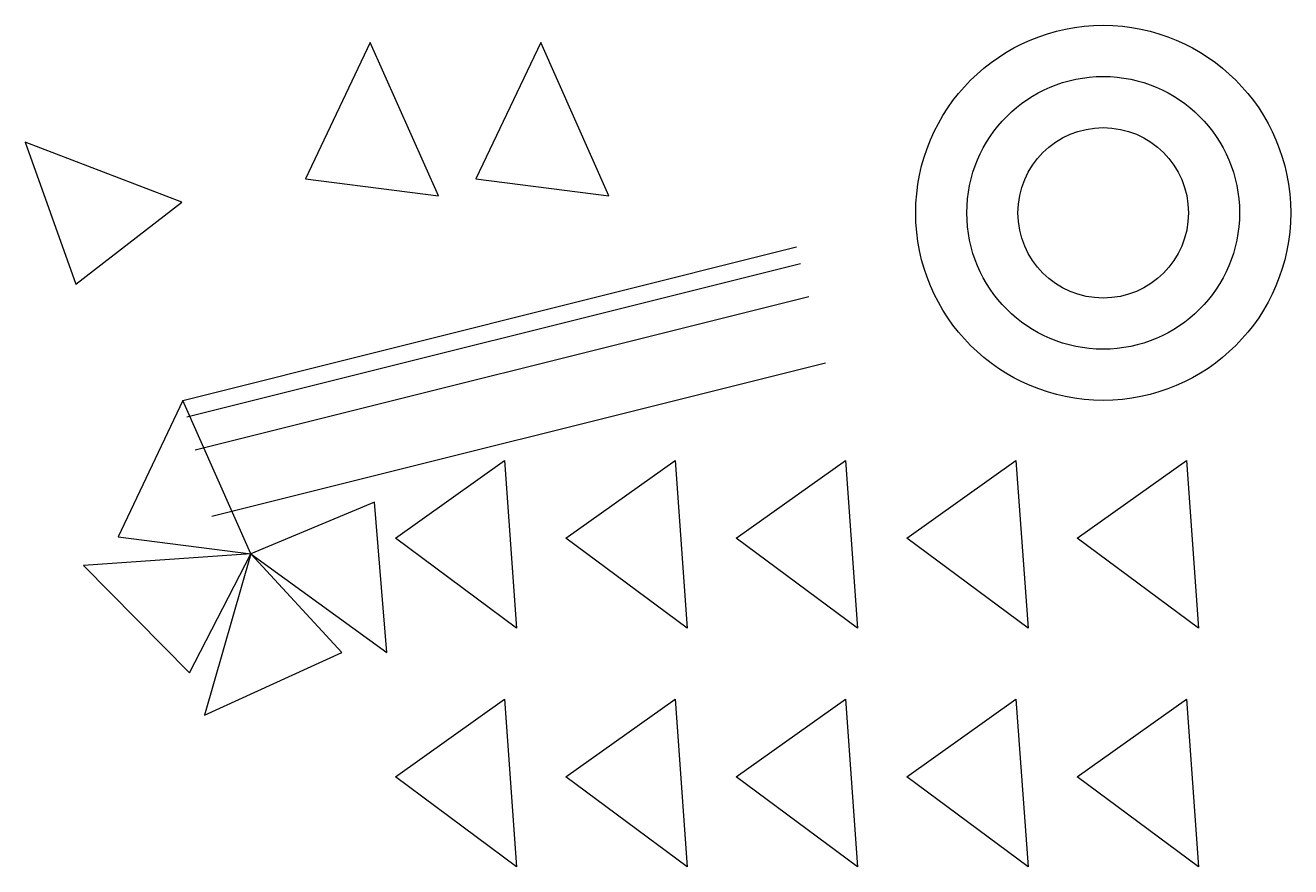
# Model space of a CAD drawing. Header units: millimetres. Extents: x 14 to 385, y 38 to 285.
import ezdxf

# ---------------------------------------------------------------- set-up
doc = ezdxf.new("R2010")
doc.units = ezdxf.units.MM

# ---------------------------------------------------------------- blocks, each defined once
blk = doc.blocks.new('*U1')
for p, q in [((-17.79, 1.79), (14.26, 24.56)), ((14.26, 24.56), (17.79, -24.56)), ((17.79, -24.56), (-17.79, 1.79))]:
    blk.add_line(p, q)
blk = doc.blocks.new('*U2')
at = {"color": 0, "linetype": 'ByBlock', "lineweight": -2, "transparency": 16777216}
for p in [(0, 0), (50, 0), (100, 0), (150, 0), (200, 0), (0, -70), (50, -70), (100, -70), (150, -70), (200, -70)]:
    blk.add_blockref('*U1', p, dxfattribs=at)
blk = doc.blocks.new('*U3')
for p, q in [((-0.5, 22.5), (-19.5, -17.5)), ((19.5, -22.5), (-0.5, 22.5)), ((-19.5, -17.5), (19.5, -22.5))]:
    blk.add_line(p, q)
blk = doc.blocks.new('*U4')
at = {"color": 0, "linetype": 'ByBlock', "lineweight": -2, "transparency": 16777216}
blk.add_blockref('*U3', (60.5, 152.5), dxfattribs=at)
for p, rotation in [((108.14, 120.26), 210), ((52.19, 119.37), 70), ((80.48, 100.23), 140)]:
    blk.add_blockref('*U3', p, dxfattribs=dict(at, rotation=rotation))

msp = doc.modelspace()

# ---------------------------------------------------------------- linework, layer by layer
for p, q in [((115, 280), (96, 240)), ((135, 235), (115, 280)), ((165, 280), (146, 240)), ((185, 235), (165, 280)), ((59.76, 233.09), (13.8, 250.77)), ((13.8, 250.77), (28.65, 209.05)), ((96, 240), (135, 235)), ((146, 240), (185, 235)), ((28.65, 209.05), (59.76, 233.09)), ((60, 175), (240, 220)), ((61.21, 170.15), (241.21, 215.15)), ((63.64, 160.45), (243.64, 205.45)), ((68.49, 141.05), (248.49, 186.05))]:
    msp.add_line(p, q)
for radius in [55, 40, 25]:
    msp.add_circle((330, 230), radius)

# ---------------------------------------------------------------- block references
for name, p in [('*U4', (0, 0)), ('*U2', (140.15, 132.79))]:
    msp.add_blockref(name, p)

doc.saveas('drawing.dxf')
